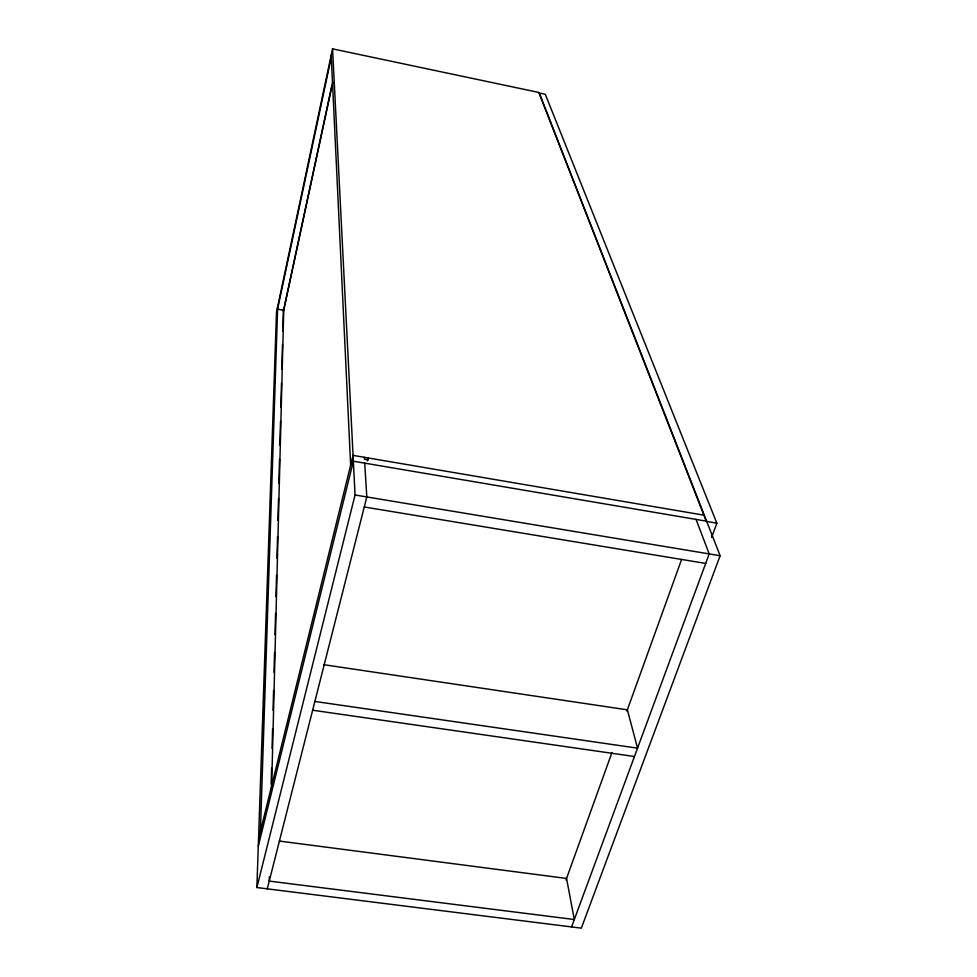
<?xml version="1.0" encoding="UTF-8"?>
<svg xmlns="http://www.w3.org/2000/svg" width="977" height="977" viewBox="0 0 977 977"><rect width="100%" height="100%" fill="white"/><g stroke="black" fill="none" stroke-linecap="round" stroke-linejoin="round"><path stroke-width="1.47" d="M271.154 784.25L271.569 768.215M272.07 748.394L272.583 728.586M273.059 710.291L273.572 690.483M274.036 672.2L274.549 652.38M275.013 634.708L275.563 613.348M275.99 596.568L276.54 575.209M276.98 558.417L277.541 536.556M277.957 520.277L278.518 498.453M278.921 483.212L279.532 459.239M279.898 445.109L280.521 421.099M280.875 407.36L281.498 382.947M281.852 369.221L282.487 344.527M282.841 331.069L283.403 309.477M269.359 876.674L269.249 881.095L574.305 919.528L566.55 878.445L279.361 841.063M271.594 788.586L283.757 309.159M260.407 831.415L277.688 306.522M256.878 887.543L276.515 312.017L332.559 48.85L539.072 92.497L720.122 555.73L581.327 928.15L256.878 887.543L355.054 494.985L332.559 48.85M331.288 57.191L277.59 309.159L283.721 310.283L332.717 82.398M283.354 311.236L331.875 85.487M258.526 839.023L353.063 455.38L704.295 515.233M258.282 846.204L353.356 461.217L706.627 521.205M367.364 460.9L368.109 457.944L368.231 459.886L364.47 459.239L364.348 457.309M267.271 888.838L366.815 496.939L364.714 463.147M565.976 880.021L611.92 752.656M626.88 711.158L681.592 559.479M711.61 537.472L716.862 523.183L545.3 94.281L539.023 92.949L706.31 521.388L716.862 523.183M571.582 926.929L709.204 553.91L696.051 519.41M314.875 701.449L637.541 748.162L627.368 709.815L323.57 664.665M312.64 710.218L634.452 756.516M364.262 506.978L705.687 563.424M355.054 494.985L720.122 555.73M331.191 55.225L350.645 465.162"/></g></svg>
